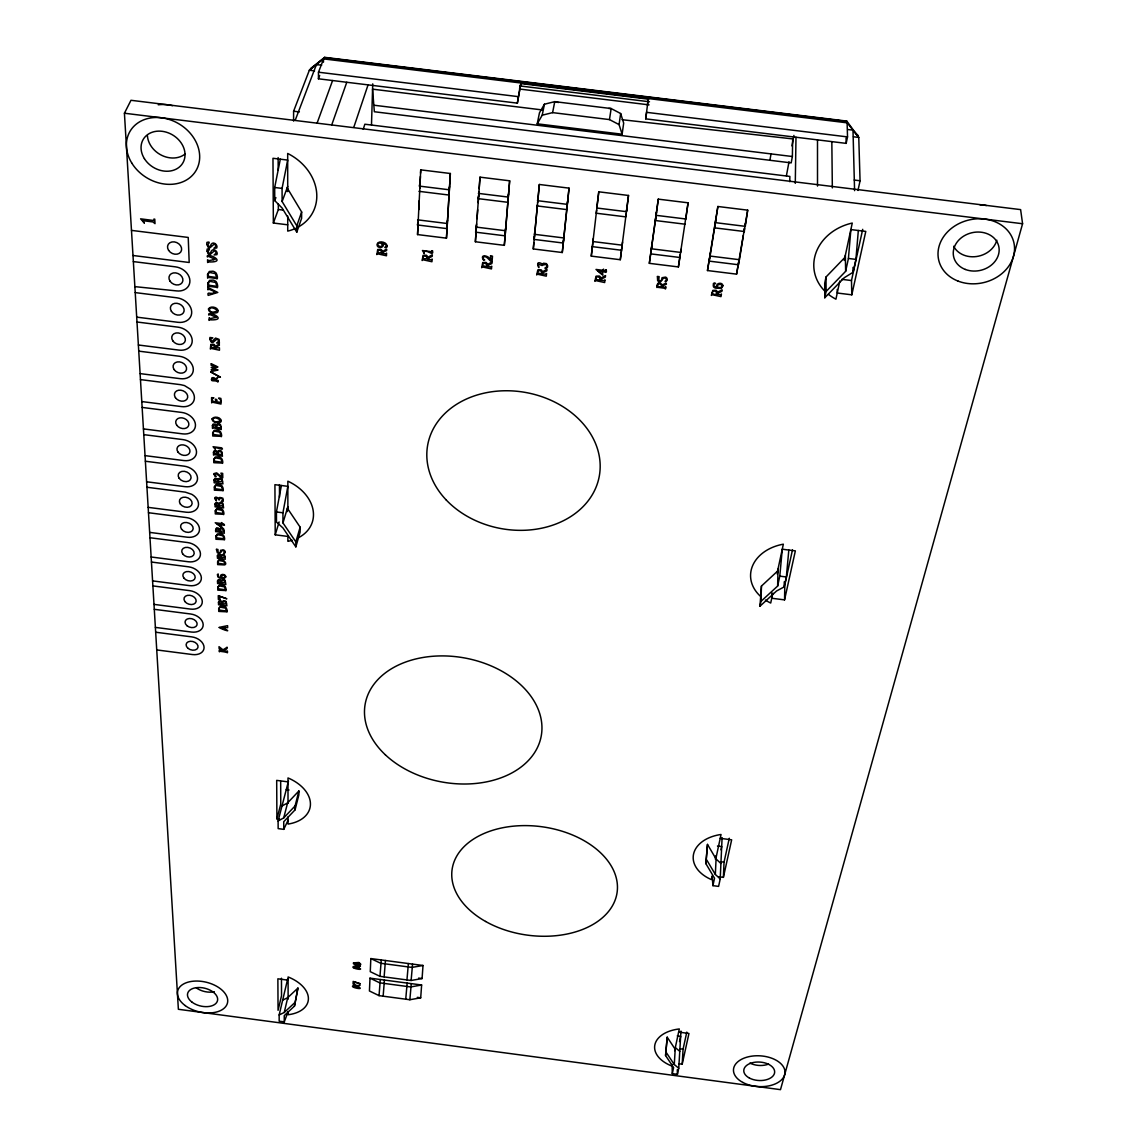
<?xml version="1.0" encoding="UTF-8"?>
<svg xmlns="http://www.w3.org/2000/svg" width="1147" height="1147" viewBox="0 0 1147 1147"><rect width="100%" height="100%" fill="white"/><g stroke="black" fill="none" stroke-linecap="round" stroke-linejoin="round"><path stroke-width="1.5" d="M293.589 121.095L293.603 111.216L309.346 70.254L324.73 57.35L846.787 121.095L858.759 137.425L860.064 180.767L857.985 190.445M287.725 978.792L279.151 1014.952L279.18 1021.188L284.27 1021.862L284.255 1015.625L294.478 1006.077L297.933 988.069L287.725 997.675L282.664 1000.141M288.485 781.05L278.104 820.98L278.148 828.607L283.768 829.353L283.739 821.711L295.066 809.854L295.08 805.968L298.88 790.986L287.596 802.914L281.99 806.011M281.388 485.511L276.427 511.963L276.484 522.1L282.965 527.964L295.84 546.861L295.854 541.9L300.141 527.176L287.381 508.25L287.381 511.591M280.327 159.189L274.678 187.491L274.75 200.625L282.133 208.051L296.772 232.181L296.786 225.787L301.647 211.994L287.151 187.864L287.151 191.105M297.933 988.069L294.478 1006.077M298.88 790.986L298.851 794.871L295.066 809.854M300.141 527.176L300.113 532.122L295.84 546.861M301.647 211.994L301.604 218.374L296.772 232.181M517.354 103.144L520.91 82.985L517.354 103.144L318.422 78.799L318.479 72.204L324.142 57.622L847.074 121.482L847.518 136.909L846.185 143.375L645.718 118.858L648.299 98.542L647.453 105.037M323.468 62.167L323.511 58.884L847.217 122.844L858.759 137.425L853.44 136.78M795.287 183.348L795.989 137.239M777.265 574.045L777.967 570.762L761.45 586.06L759.974 606.204L776.576 590.977L784.19 586.891L784.276 581.787M771.874 593.228L771.745 598.247L784.548 599.881L784.82 584.812L792.477 549.857M542.201 109.926L372.56 89.165L374.352 111.746L791.186 162.888L792.376 156.522L792.677 138.902L622.075 119.704M789.767 181.713L789.867 176.423L364.861 124.22L363.198 129.296M475.374 241.759L479.991 177.154L509.655 180.81L504.322 245.343L475.374 241.759L476.521 225.687M759.974 606.204L760.991 601.358L777.637 586.06L778.01 569.084M371.485 124.951L372.732 83.86M760.991 601.358L761.45 586.06M504.322 245.343L509.655 180.81M369.994 978.147L369.434 990.979L379.04 995.639L409.852 999.74L420.705 997.804L421.623 985.001L369.994 978.147L379.657 982.821L410.683 986.95L421.623 985.001M370.839 958.562L370.266 971.667L379.972 976.341L411.113 980.484L422.082 978.549L423.014 965.487L370.839 958.562L380.618 963.251L411.959 967.408L423.014 965.487M719.169 876.824L723.384 877.369L724.044 862.157L729.291 838.256M715.728 859.289L721.047 834.486A37.249 24.833 3.4 0 0 693.548 854.142A37.249 24.833 3.4 0 0 711.369 879.577L712.158 875.907L712.918 885.656L718.596 886.387L720.216 878.946L722.094 837.683M715.427 859.347L715.599 855.977M720.216 878.946L715.341 874.444L716.072 858.988L707.484 844.407L705.878 863.648L714.524 878.201L712.918 885.656M219.65 529.728L220.21 528.222L221.787 527.878A2.28 1.677 18.7 0 1 223.579 528.738L224.339 533.255L216.181 531.52C215.278 533.613 214.976 525.943 218.26 528.064A2.179 1.606 18.8 0 1 219.335 529.011L219.622 529.728M379.04 995.639L380.302 979.524M379.972 976.341L381.263 959.953M417.551 234.576L420.734 169.856L450.355 173.498L446.455 238.16L417.551 234.576L418.096 223.479M418.77 209.657L419.214 200.754M419.831 188.294L420.404 176.452M420.576 173.154L420.734 169.856M745.435 223.221L736.575 274.147L707.47 270.549L717.879 206.489L747.701 210.159L745.278 226.346L715.542 222.661L715.757 219.55M383.141 996.184L384.431 980.068M384.13 976.9L385.435 960.498M705.878 863.648L707.484 844.407M672.085 1064.373L672.3 1073.649L677.418 1074.338L678.752 1068.244L680.974 1031.067M678.809 1063.728L682.193 1064.187L683.067 1049.19L686.809 1032.099M405.737 999.195L407.156 983.094M406.956 979.925L408.389 963.552M533.283 248.942L539.348 184.481L569.041 188.137L562.274 252.526L533.283 248.942L533.885 242.619M678.752 1068.244L674.278 1064.502L675.311 1047.584L679.77 1051.34M409.852 999.74L411.286 983.639M411.113 980.484L412.576 964.097M672.3 1073.649L673.604 1067.556L665.561 1055.527L667.21 1037.189L675.21 1049.276M665.561 1055.527L667.21 1037.189M714.911 224.74L714.696 227.866L744.374 231.522L744.532 228.396L743.916 231.923M477.023 218.661L477.668 209.772M478.17 202.675L478.93 192.079M479.174 188.681L479.991 177.154M709.52 257.975L707.47 270.549M710.337 252.928L710.108 256.068L739.471 259.709L743.313 235.436M844.694 260.082L845.368 256.914L826.012 277L824.707 283.252L824.779 297.761L844.264 277.717L853.11 272.255L855.92 259.38L858.329 230.49M562.274 252.526L569.041 188.137M824.779 297.761L826.098 291.481L845.64 271.323L848.422 258.462L850.873 229.572L865.784 231.407L851.805 294.822L837.253 293.015L837.21 289.445M680.286 254.362L678.393 266.936L649.331 263.337L656.113 215.335L685.82 218.991L686.092 215.894M681.06 249.3L680.773 252.44L651.453 248.799L651.797 245.673M784.19 586.891L786.355 576.984L788.821 550.044M777.637 586.06L779.788 576.138L782.268 549.212L795.358 550.875L784.548 599.881M534.172 239.451L537.456 204.61M537.613 202.847L539.348 184.481M450.355 173.498L446.455 238.16M626.836 208.582L626.434 211.665L596.784 208.008L598.777 191.807L628.513 195.463L620.298 259.724L591.264 256.125L592.741 243.508M655.74 217.428L655.396 220.539L685.031 224.195M656.457 212.238L656.113 215.335L658.278 199.134L688.071 202.804L685.82 218.991M651.095 250.749L650.736 253.874L680.013 257.502M591.264 256.125L598.777 191.807M626.434 211.665L628.513 195.463M620.298 259.724L621.903 247.121M626.176 213.786L625.775 216.869L596.168 213.213L596.641 210.13M622.549 242.046L622.147 245.171L592.87 241.544L593.329 238.433M645.718 118.858L646.578 112.334L847.518 136.909M622.118 134.213L623.681 123.116L620.67 113.539L611.15 108.549L554.747 101.653L544.424 104.219L539.477 112.793L537.226 123.819L622.118 134.213L619.079 124.607L620.67 113.539M649.331 263.337L658.278 199.134M717.879 206.489L709.29 261.129L738.596 264.771L738.754 261.602L736.575 274.147M619.079 124.607L609.473 119.589L611.15 108.549A14.151 12.875 8.3 0 0 608.67 108.449M596.784 208.008L597.243 204.926M678.393 266.936L688.071 202.804M564.138 234.82L563.607 237.916L534.359 234.303L534.946 231.207M563.593 239.909L563.062 243.006L533.885 239.393L534.473 236.296M567.665 201.27L567.134 204.338L537.513 200.682L538.101 197.628M567.12 206.489L566.589 209.571L537.025 205.915M744.833 226.676L747.701 210.159M769.895 160.265L771.028 153.899M295.854 541.9L282.965 522.932L282.936 512.795L287.854 486.328L274.922 484.679L275.223 534.817L287.883 536.423L287.883 541.327A42.453 31.887 17.8 0 0 292.227 540.237M786.398 175.806L789.021 161.741M791.975 145.913L793.925 135.418M537.226 123.819L542.216 115.202L552.61 112.621L554.747 101.653A14.151 12.846 13.9 0 1 558.345 102.542M296.786 225.787L282.119 201.528L282.076 188.395L287.696 160.093L272.972 158.286L273.359 223.02L287.725 224.812M542.216 115.202L544.424 104.219M505.784 227.593L505.139 230.676L475.933 227.063L476.65 223.98M505.368 232.683L504.723 235.78L475.575 232.167L476.277 229.085M508.565 193.972L507.92 197.026L478.342 193.384M508.135 199.205L507.49 202.259L477.969 198.617L478.686 195.564M674.651 1050.652L679.311 1028.959A33.65 20.331 4.7 0 0 654.88 1044.731A33.65 20.331 4.7 0 0 671.396 1065.85M772.849 593.099L770.712 603.035A42.683 32.302 0 0 1 765.393 600.067M777.265 572.511L783.344 544.18A42.683 32.302 0 0 0 760.733 596.526M839.819 281.015L835.934 299.181A48.905 41.478 -8 0 1 828.578 294.464M844.235 260.455L852.264 223.048A48.905 41.478 -8 0 0 824.75 291.051M679.526 1041.562L680.658 1036.329L677.275 1035.884M720.976 849.87L721.692 846.572L717.477 846.013M851.805 294.822L851.49 280.542L862.702 229.328M682.193 1064.187L688.96 1033.461L678.637 1032.099M723.384 877.369L731.657 839.819L720.23 838.328M279.151 1014.952L284.241 1012.486L287.725 997.675M217.615 377.435C215.751 380.79 214.288 376.574 211.98 377.764C209.586 382.869 215.134 379.471 217.729 381.765M447.531 220.382L446.757 223.45L417.594 219.837M447.215 225.486L446.455 228.554L417.35 224.955L418.168 221.887M449.237 191.936L448.463 194.976L418.985 191.334M449.552 186.689L448.778 189.728L419.243 186.086L420.089 183.047M278.104 820.98L283.725 817.883L287.596 802.914M279.696 819.216L276.914 818.843L280.757 804.133L280.671 781.408M1022.579 223.737L780.49 1089.65L178.373 1009.288L124.421 113.223L130.987 100.291L1020.615 209.614L1022.579 223.737L124.421 113.223M282.965 522.932L287.868 506.63M275.223 534.817L279.122 521.957M353.792 127.317L368.058 84.878M331.755 124.851L346.781 82.269M317.117 123.059L332.587 80.534M282.119 201.528L287.711 186.359M273.359 223.02L278.348 209.5L278.32 204.123M274.75 200.625L275.882 197.585M318.422 78.799L319.669 75.458M284.27 1021.862L288.126 1011.64L288.126 1014.737A33.449 20.159 12.3 0 0 308.4 998.607A33.449 20.159 12.3 0 0 288.098 976.957L288.112 999.18M295.195 120.32L316.414 64.576L321.676 65.221M283.768 829.353L288.026 820.306M846.328 121.711L847.074 121.482M283.725 817.883L295.08 805.968M284.241 1012.486L294.492 1002.908M323.511 58.884L309.346 70.254L314.593 70.899M315.224 66.082L317.719 64.089M310.479 68.605L324.73 57.35L325.203 58.067M383.313 252.068L382.252 253.387L385.98 253.888L386.568 253.1L386.467 255.781L377.463 253.802L376.89 254.591L377.707 249.501L380.833 249.358A2.38 1.993 20.2 0 1 381.822 250.39M428.792 257.96L427.673 259.308L431.487 259.824L432.104 259.021L431.946 261.745L422.756 259.724L422.153 260.527L423.085 255.337L426.283 255.208A2.423 2.05 17.9 0 1 427.286 256.254L427.645 257.387L432.333 254.792L432.247 256.326L429.093 257.846M216.281 346.795L215.364 348L219.421 347.756L219.478 350.222L210.862 348.358L210.374 349.075L210.833 344.401L213.772 344.301A2.294 1.792 23.2 0 1 214.776 345.247C215.407 348.33 220.009 341.605 219.349 345.333L216.554 346.681M383.6 251.953L386.654 250.462C387.614 246.39 382.324 253.745 381.822 250.39M488.407 265.158L487.246 266.505L491.074 267.022L491.705 266.219L491.49 268.928L482.313 266.921L481.683 267.71L482.744 262.534L485.955 262.405A2.409 2.065 14.6 0 1 486.945 263.452L487.274 264.57L492.034 261.989L491.92 263.523L488.708 265.029M215.794 379.428C213.672 381.578 219.851 378.754 218.03 381.808M543.334 272.456L542.173 273.775L545.915 274.276L546.56 273.488L546.287 276.155L537.312 274.176L536.681 274.95L537.828 269.889L540.983 269.774A2.366 2.022 11.3 0 1 541.929 270.792L542.23 271.896L546.961 269.373L546.818 270.864L543.635 272.341M215.98 379.356L217.916 377.478M601.716 278.778L600.498 280.112L604.326 280.628L604.999 279.825L604.67 282.549L595.494 280.528L594.834 281.316L596.11 276.155L599.365 276.026A2.409 2.065 7.7 0 1 600.311 277.072L600.598 278.191L605.516 275.624L605.329 277.158L602.032 278.649M663.023 285.66L661.876 286.893L665.389 287.367C666.135 284.47 666.092 291.238 664.687 288.241L657.26 287.266C656.041 289.302 656.959 280.556 660.557 282.951C661.618 287.596 666.851 280.929 666.393 284.184L663.31 285.546M718.237 292.944L716.975 294.249L720.732 294.765L721.434 293.976L720.99 296.629L712.029 294.65L711.341 295.424L712.832 290.392L716.043 290.263A2.38 2.022 0.7 0 1 716.932 291.295L717.162 292.385L722.123 289.89L721.879 291.367L718.552 292.829M358.007 967.451C368.001 971.81 344.702 967.437 356.187 965.946A1.706 1.061 11 0 1 356.918 966.52L360.445 965.917L358.208 967.394M357.635 986.635C367.757 991.022 344.186 986.621 355.799 985.13A1.735 1.061 10.9 0 1 356.531 985.703L360.101 985.115L357.85 986.578M216.353 317.318L210.044 318.651L209.356 317.848M217.701 367.097L212.84 367.9L217.787 369.864M219.206 627.352L227.593 625.66L227.651 627.667L220.927 627.825L224.654 629.302L224.597 627.28M217.787 370.094L211.751 371.427L211.292 369.52M134.859 286.635L176.466 290.894A14.495 11.527 26.2 0 0 189.9 280.614A14.495 11.527 26.2 0 0 175.405 266.835L133.353 261.588M328.773 58.511L334.107 59.157M337.662 59.587L342.996 60.246M348.33 60.891L351.885 61.336M357.219 61.981L360.775 62.411M366.122 63.071L371.456 63.716M375.012 64.146L380.345 64.806M385.679 65.451L389.234 65.895M394.568 66.54L399.916 67.2M403.472 67.63L408.805 68.275M414.139 68.935L417.694 69.365M423.028 70.01L426.584 70.454M431.917 71.1L437.265 71.759M440.821 72.189L446.154 72.835M451.488 73.494L455.044 73.924M460.377 74.584L465.711 75.229M469.281 75.659L474.614 76.319M478.17 76.749L483.504 77.394M488.837 78.053L492.393 78.483M497.726 79.143L503.06 79.788M508.408 80.448L511.963 80.878M517.297 81.523L522.631 82.183M526.186 82.613L542.201 84.563M545.757 85.007L551.09 85.652M554.646 86.082L559.98 86.742M563.535 87.172L568.869 87.832M572.425 88.262L588.44 90.212M591.995 90.656L597.329 91.301M600.885 91.731L607.996 92.606M611.566 93.036L616.9 93.696M620.455 94.126L625.789 94.771M629.345 95.215L645.345 97.165M648.915 97.595L652.471 98.04M657.805 98.685L661.36 99.115M666.694 99.775L672.027 100.42M675.583 100.85L680.931 101.51M684.487 101.94L689.82 102.599M695.154 103.244L700.487 103.904M704.043 104.334L709.376 104.979M714.71 105.639L718.28 106.069M723.614 106.714L727.169 107.158M732.503 107.804L737.836 108.463M743.17 109.108L746.726 109.539M752.074 110.198L755.629 110.628M760.963 111.288L766.296 111.933M769.852 112.363L775.186 113.023M778.741 113.453L784.075 114.098M789.423 114.757L792.978 115.187M798.312 115.847L803.646 116.492M807.201 116.922L812.535 117.582M817.868 118.227L821.424 118.671M826.772 119.317L832.105 119.962M835.661 120.406L840.995 121.052M520.867 83.588L648.686 99.201M519.634 85.91L649.474 101.768M519.405 89.022L649.059 104.864M847.662 129.496L852.995 130.156L854.587 190.646M318.479 72.204L517.899 96.592M552.61 112.621L609.473 119.589M374.553 105.295L792.376 156.522M293.603 111.216L299.381 111.919M854.214 180.05L860.064 180.767M274.678 187.491L282.076 188.395M848.422 258.462L855.92 259.38M592.268 246.634L621.502 250.247M278.348 209.5L283.094 210.087M841.869 279.352L851.49 280.542M131.475 230.389L188.223 237.443L189.198 262.491L132.98 255.494M135.217 292.6L176.767 297.79A14.911 11.742 25.2 0 1 191.692 311.841A14.911 11.742 25.2 0 1 177.842 322.293L136.694 317.131M209.342 317.834L208.983 320.371L209.528 319.812C230.26 320.802 206.718 309.518 208.826 315.095L209.328 314.292L216.353 317.303M136.995 322.006L178.057 327.167A14.122 11.026 24.3 0 1 192.209 340.358A14.122 11.026 24.3 0 1 179.075 350.122L138.371 345.003M138.744 351.14L179.348 356.244A13.936 10.782 23.4 0 1 193.313 369.162A13.936 10.782 23.4 0 1 180.337 378.682L140.092 373.607M140.464 379.6L180.595 384.675L184.495 385.578L190.187 389.091A13.764 10.552 22.7 0 1 193.571 401.393A13.764 10.552 22.7 0 1 181.556 406.597L141.784 401.565M142.128 407.429L181.814 412.447A13.592 10.337 22 0 1 195.463 424.834A13.592 10.337 22 0 1 182.76 433.881L143.432 428.906M143.776 434.641L183.018 439.616A13.42 10.122 21.3 0 1 196.51 451.746A13.42 10.122 21.3 0 1 183.936 460.578L145.038 455.631M145.368 461.237L184.18 466.169A13.262 9.907 20.7 0 1 197.528 478.07A13.262 9.907 20.7 0 1 185.083 486.672L146.615 481.783M146.945 487.26L185.327 492.149L191.793 494.328A13.119 9.706 20.1 0 1 198.202 506.372A13.119 9.706 20.1 0 1 186.215 512.222L148.149 507.361M276.427 511.963L282.936 512.795M779.788 576.138L786.355 576.984M148.479 512.723L186.445 517.584A12.961 9.491 19.6 0 1 199.492 529.011A12.961 9.491 19.6 0 1 187.305 537.212L149.655 532.394M149.985 537.742L187.549 542.545A12.818 9.305 19.1 0 1 200.453 553.757A12.818 9.305 19.1 0 1 188.395 561.772L151.132 556.998M151.447 562.044L188.61 566.819A12.674 9.119 18.7 0 1 201.37 577.801A12.674 9.119 18.7 0 1 189.441 585.63L152.58 580.898M152.881 585.916L189.671 590.648A12.531 8.932 18.2 0 1 202.288 601.444A12.531 8.932 18.2 0 1 190.474 609.086L153.985 604.383M220.152 599.68L218.374 599.451L218.26 595.651L226.862 598.806L219.091 596.182L220.138 599.451M154.286 609.315L190.689 614.003A12.388 8.76 17.8 0 1 203.177 624.585A12.388 8.76 17.8 0 1 191.492 632.054L155.375 627.395M155.662 632.226L191.707 636.872A12.259 8.588 17.5 0 1 204.066 647.266A12.259 8.588 17.5 0 1 192.481 654.55L156.738 649.933M288.012 781.867L276.685 780.376L276.914 818.843M286.248 789.652L289.03 790.011M721.262 861.798L724.044 862.157M418.626 978.09L422.082 978.549M354.566 984.241L353.075 984.04L353.161 981.402L360.273 983.782L353.85 981.789L354.566 984.083M288.098 980.169L277.875 978.807L278.061 1010.306L281.531 995.725L281.459 978.219M417.293 997.345L420.705 997.804M679.698 1048.745L683.067 1049.19M216.439 549.241L217.93 549.485L218.102 552.381L220.568 552.696L220.539 550.331L223.407 549.9A2.394 1.749 18.3 0 1 224.941 551.09C226.174 554.302 221.514 553.944 224.826 552.151C221.113 547.119 221.084 555.693 217.285 552.668L216.453 549.47M657.432 276.398L659.138 276.671L658.693 280.384L661.547 280.743L662.034 277.703L665.532 277.101A2.724 2.337 3.6 0 1 667.081 278.592C667.826 282.707 662.464 282.291 666.708 279.954C663.138 273.66 661.819 284.456 657.661 280.786L657.389 276.685M219.206 627.567C221.801 629.244 229.701 631.796 227.249 630.291L225.17 629.502L225.027 627.208M217.701 366.868L211.406 363.757M854.472 131.991L858.214 135.561M716.072 858.988L720.918 863.49M666.206 1052.43L674.278 1064.502M706.667 859.849L715.341 874.444M211.593 369.563L216.253 369.621L211.206 367.413L216.281 366.667L211.163 365.276L211.105 363.728M677.289 1069.692L677.418 1074.338M852.995 267.437L853.11 272.255M846.07 138.099L846.185 143.375M845.339 255.322L845.64 271.323M831.833 141.626L832.335 187.907M826.012 277L826.098 291.481M278.133 157.569L278.191 170.1M279.467 484.622L279.51 497.124M817.496 139.877L817.51 186.086M287.711 191.606L287.682 153.454A48.776 40.747 26.8 0 1 316.486 191.133A48.776 40.747 26.8 0 1 297.259 227.579M287.725 216.066L287.725 231.106A48.776 40.747 26.8 0 0 295.768 228.325M287.868 510.128L287.854 481.195A42.453 31.887 17.8 0 1 298.206 537.843M288.012 803.316L287.997 777.938A37.019 24.574 13.9 0 1 310.436 804.004A37.019 24.574 13.9 0 1 288.026 824.076L288.026 816.922M214.346 991.725A15.255 9.147 13.5 0 1 196.266 987.839M768.59 1064.072A15.384 9.262 3.5 0 1 749.952 1063.068M979.882 204.74A38.238 32.001 -13.9 0 1 986.391 205.542M996.829 240.225A22.94 19.198 -13.9 0 1 976.513 256.527A22.94 19.198 -13.9 0 1 953.673 246.247M185.097 153.999A22.825 18.768 31.7 0 1 161.67 155.318A22.825 18.768 31.7 0 1 147.404 135.504M158.243 104.793A38.052 31.27 31.7 0 1 172.494 105.682M431.932 250.706L431.932 251.738L422.44 250.533L424.333 253.573L423.745 251.781C427.487 249.2 433.924 257.215 432.548 250.777L431.932 250.706M547.492 265.588C548.897 268.011 543.535 269.66 545.341 267.523C547.133 268.326 547.463 264.943 545.872 264.513C539.534 265.201 544.954 266.52 538.574 264.211L538.129 264.599C541.628 273.932 532.595 258.061 542.545 264.168A2.896 2.495 11.1 0 1 543.578 263.222L546.502 263.638L547.492 265.588M220.769 427.171L220.769 427.903L216.941 427.387C215.507 423.931 221.299 424.103 220.769 427.171M221.83 475.202L221.815 476.98L216.625 472.851L213.801 473.654L215.192 476.693L216.267 476.406L214.202 474.385L216.095 473.697L220.955 477.08A3.212 2.423 19.8 0 0 222.79 477.754L222.676 473.396L220.898 473.109L221.83 475.202M221.916 453.882L221.901 454.613L218.03 454.083C216.611 450.599 222.432 450.857 221.916 453.882M222.418 481.582L218.59 481.783C217.213 478.371 222.919 478.629 222.418 481.582M223.091 505.698L219.378 505.884C218.059 502.615 223.565 502.83 223.091 505.698M223.823 531.032L220.052 531.204C218.747 527.921 224.282 528.193 223.823 531.032M657.46 285.56L657.977 286.377C662.163 289.202 662.579 283.137 658.837 283.839A1.534 1.319 4 0 0 657.919 284.384L657.46 285.56M224.798 557.241L221.4 557.399C220.253 554.445 225.199 554.689 224.798 557.241M225.342 582.49L221.744 582.647C220.525 579.565 225.773 579.808 225.342 582.49M226.389 603.752L222.747 603.895C221.529 600.784 226.819 601.085 226.389 603.752M486.787 265.33L486.701 266.434L483.016 265.946L482.801 263.767A1.663 1.419 14.6 0 1 483.762 263.165L486.056 263.667L486.787 265.33M214.862 347.469L211.421 347.484L211.019 345.505A1.577 1.247 23.2 0 1 211.837 344.975L213.987 345.448L214.862 347.469M722.954 285.675L721.348 288.456L715.456 288.112A4.961 4.244 0.4 0 1 713.477 286.85L713.348 283.682A2.108 1.792 0.6 0 1 714.581 282.922L715.613 283.51L713.778 284.083L713.577 285.861L717.535 287.51C714.022 283.768 722.338 281.13 722.954 285.675M214.804 379.886C209.844 381.836 213.342 375.298 214.804 379.886M212.41 425.537L212.496 428.419L212.984 427.745L221.314 429.523L220.525 424.72A2.337 1.792 21 0 0 218.69 423.802C216.898 422.813 216.453 426.684 216.195 425.035A2.237 1.721 21.1 0 0 215.091 424.046L213.156 424.06L212.41 425.537M213.457 452.233L213.543 455.115L214.03 454.441L222.461 456.248L221.672 451.431A2.351 1.792 20.3 0 0 219.808 450.513C218.016 449.509 217.543 453.38 217.27 451.746A2.265 1.721 20.4 0 0 216.166 450.742L214.202 450.757L213.457 452.233M214.059 479.948L214.145 482.772L222.962 483.891L222.174 479.188A2.323 1.749 19.7 0 0 220.339 478.299C218.59 477.295 218.102 481.08 217.844 479.489A2.237 1.677 19.8 0 0 216.74 478.514L214.804 478.514L214.059 479.948M215.005 504.121L215.077 506.816L223.608 507.906L222.862 503.404A2.251 1.677 19.2 0 0 221.084 502.544C219.392 501.583 218.905 505.21 218.661 503.676A2.165 1.606 19.3 0 0 217.586 502.744L215.722 502.744L215.005 504.121M712.287 292.843L712.817 293.718C717.276 296.801 717.807 290.263 713.792 291.008A1.634 1.405 0.7 0 0 712.789 291.582L712.287 292.843M217.385 555.808L217.457 558.231L225.285 559.234L224.583 555.191A2.065 1.505 18.2 0 0 222.962 554.417L220.74 555.42A1.979 1.448 18.3 0 0 219.765 554.589L218.045 554.575L217.385 555.808M217.514 580.984L217.586 583.508L225.844 584.569L225.113 580.353A2.179 1.577 17.8 0 0 223.407 579.536C221.801 578.604 221.285 581.988 221.056 580.583A2.079 1.505 17.9 0 0 220.023 579.708L218.217 579.694L217.514 580.984M218.475 602.218L218.547 604.756L226.905 605.831L226.174 601.602A2.194 1.577 17.4 0 0 224.425 600.77C222.819 599.838 222.289 603.236 222.045 601.831A2.108 1.52 17.5 0 0 221.013 600.942L219.177 600.928L218.475 602.218M207.564 274.319L207.636 278.176L208.152 277.388L216.109 278.449C218.532 281.101 217.414 272.398 214.675 271.925A5.018 4.029 25.4 0 0 212.883 271.222L209.299 271.481L207.564 274.319M207.851 283.166L207.908 287.008L208.439 286.234L216.353 287.28C218.776 289.919 217.658 281.273 214.919 280.814A5.004 4 25.1 0 0 213.141 280.097L209.586 280.355L207.851 283.166M541.742 272.628L541.642 273.703L538.029 273.23L537.871 271.093A1.634 1.391 11.3 0 1 538.818 270.52L541.054 271.007L541.742 272.628M212.682 432.706L212.74 436.003L220.453 436.304C222.661 438.627 221.6 431.071 219.149 430.727A4.545 3.47 20.8 0 0 217.529 430.111L214.274 430.297L212.682 432.706M213.729 459.402L213.786 462.7L221.586 463.015C223.823 465.338 222.747 457.753 220.267 457.438A4.588 3.47 20.2 0 0 218.633 456.807L215.335 456.993L213.729 459.402M214.331 486.959L214.374 490.185L222.102 490.515C224.31 492.794 223.235 485.353 220.798 485.052A4.531 3.398 19.6 0 0 219.177 484.435L215.923 484.608L214.331 486.959M215.249 510.845L215.306 513.928L222.776 514.257C224.912 516.451 223.866 509.297 221.514 509.024A4.387 3.255 19.1 0 0 219.952 508.436L216.797 508.594L215.249 510.845M215.894 536.165L215.937 539.262L223.493 539.592C225.658 541.785 224.597 534.631 222.231 534.359A4.43 3.255 18.6 0 0 220.64 533.756L217.443 533.914L215.894 536.165M217.615 561.829L217.658 564.611L224.497 564.912C229.142 564.009 219.536 555.148 217.615 561.829M217.758 587.264L217.801 590.16L225.027 590.49C227.106 592.569 226.074 585.83 223.823 585.601A4.23 3.054 17.7 0 0 222.303 585.042L219.249 585.171L217.758 587.264M206.89 244.483L208.238 247.351A2.724 2.208 26.5 0 0 210.059 247.709L214.475 243.895L216.195 246.275L213.872 248.297L216.74 247.967C218.36 244.669 211.98 239.651 210.317 246.29C203.162 247.336 213.457 240.512 206.89 242.404L206.89 244.483M207.105 251.179L208.453 254.032A2.724 2.194 26.2 0 0 210.259 254.39L214.661 250.605L216.382 252.971L214.059 254.964L216.926 254.648C218.547 251.365 212.181 246.376 210.518 252.971C203.377 254.017 213.657 247.236 207.105 249.1L207.105 251.179M218.704 608.527L218.747 611.423L226.074 611.767C228.167 613.86 227.12 607.078 224.855 606.863A4.287 3.068 17.3 0 0 223.321 606.29L220.224 606.419L218.704 608.527M208.08 274.678L208.74 276.441L216.683 277.502L215.364 273.603L209.715 272.499A3.556 2.853 25.4 0 0 208.281 273.918L208.08 274.678M208.367 283.524L209.026 285.288L216.941 286.334L215.622 282.477L209.987 281.359A3.541 2.839 25.1 0 0 208.553 282.779L208.367 283.524M209.901 339.412L211.191 342.078A2.624 2.065 23.3 0 0 212.941 342.423L217.199 338.91L218.848 341.132L216.611 342.982L219.392 343.268L219.077 339.383L215.593 338.078L211.966 341.476L210.431 339.469L212.783 337.835L209.901 337.476L209.901 339.412M214.647 498.4L216.453 500.995L215.55 498.171L217.615 498.314L219.163 500.106L219.665 498.472L221.973 498.501L223.034 500.45L221.299 501.311L223.091 501.483L222.919 498.257L219.823 497.44A2.624 1.95 19.3 0 0 219.02 498.185C219.091 499.318 215.306 495.088 214.647 498.4M213.156 433.021L213.758 434.541L220.984 435.502L219.794 432.161L214.647 431.172A3.226 2.452 20.8 0 0 213.328 432.376L213.156 433.021M722.424 285.976L721.664 287.295L718.524 287.625C714.495 285.073 721.578 282.721 722.424 285.976M214.202 459.718L214.804 461.237L222.117 462.212L220.912 458.872L215.708 457.868A3.255 2.466 20.2 0 0 214.389 459.072L214.202 459.718M214.804 487.274L215.392 488.751L222.633 489.726L221.428 486.457L216.281 485.468A3.212 2.409 19.6 0 0 214.976 486.643L214.804 487.274M215.708 511.132L216.296 512.566L223.292 513.498L222.131 510.372L217.156 509.411A3.111 2.308 19.1 0 0 215.88 510.53L215.708 511.132M216.353 536.452L216.941 537.886L224.009 538.832L222.848 535.706L217.801 534.731A3.14 2.308 18.6 0 0 216.525 535.864L216.353 536.452M218.03 562.102L218.561 563.378L224.97 564.238L223.923 561.428L219.349 560.553A2.839 2.079 18.1 0 0 218.188 561.557L218.03 562.102M600.067 278.936L599.953 280.054L596.254 279.567L596.139 277.388A1.663 1.434 7.7 0 1 597.114 276.8L599.408 277.302L600.067 278.936M208.467 308.973C208.453 312.787 213.858 313.575 216.769 312.744A2.638 2.093 24.1 0 0 218.045 311.425C218.489 307.095 210.202 305.432 208.467 308.973M218.202 587.536L218.762 588.884L225.529 589.787L224.411 586.863L219.593 585.931A2.997 2.165 17.7 0 0 218.374 586.977L218.202 587.536M219.163 608.799L219.722 610.147L226.576 611.064L225.443 608.125L220.568 607.193A3.04 2.165 17.4 0 0 219.321 608.24L219.163 608.799M212.037 418.899C212.095 422.483 217.242 423.1 219.98 422.397A2.509 1.936 21.1 0 0 221.199 421.193C221.514 417.15 213.758 415.701 212.037 418.899M490.529 255.838L491.074 260.512C489.497 255.423 478.887 253.315 483.633 260.269C486.902 259.839 481.855 259.494 482.815 257.487C485.353 254.777 488.321 258.978 490.099 260.656A3.527 3.011 14.3 0 0 492.077 261.43L492.493 256.168L490.529 255.838M605.659 269.731L605.587 270.678L603.394 270.348L603.551 269.129L602.548 270.248L596.01 269.445L602.82 275.151C601.386 267.208 607.552 276.341 606.233 269.803L605.659 269.731M381.765 252.813L378.109 252.856L377.822 250.706A1.634 1.376 20.2 0 1 378.725 250.118L380.976 250.62L381.765 252.813M225.816 576.841L224.253 578.504L219.851 578.016A4.301 3.126 17.9 0 1 217.987 577.027L217.371 574.604A1.821 1.319 18 0 1 218.274 574.03C218.36 574.274 217.4 578.389 221.084 577.256C218.403 573.729 225.859 573.357 225.816 576.841M212.123 398.855L212.797 401.278L215.865 401.708L215.822 399.643C213.643 399.056 218.819 398.769 216.396 401.78L220.496 402.325C222.704 399.013 214.804 397.278 220.884 398.41L221.027 404.059L212.224 402.153L211.708 402.884L211.55 397.622L213.872 397.851L212.123 398.855M427.186 258.72L423.444 258.763L423.186 256.57A1.677 1.419 17.9 0 1 424.118 255.982L426.412 256.484L427.186 258.72M356.889 967.781C351.111 969.287 355.613 963.81 356.889 967.781M356.502 986.979C350.566 988.485 355.212 982.979 356.502 986.979M221.027 575.909C224.167 581.443 227.68 572.984 221.027 575.909M212.926 425.523L213.356 426.885L216.439 427.315L215.206 424.964L212.926 425.523M213.973 452.219L214.403 453.581L217.529 454.026L216.281 451.674L213.973 452.219M214.575 479.948L215.005 481.281L218.088 481.711L216.855 479.417L214.575 479.948M387.055 245.917C387.729 248.999 382.654 247.107 385.736 247.035L386.224 244.87L382.152 243.293C386.467 247.523 376.718 249.616 377.019 244.354C378.037 240.11 386.854 241.788 387.055 245.917M215.493 504.121L215.908 505.397L218.905 505.827L217.701 503.619L215.493 504.121M216.138 529.441L216.554 530.717L219.579 531.147L218.374 528.939L216.138 529.441M217.83 555.808L218.217 556.955L220.955 557.342L219.866 555.363L217.83 555.808M602.39 271.352L602.003 274.233L597.888 270.821L602.39 271.352M218.002 580.984L218.403 582.174L221.285 582.59L220.138 580.511L218.002 580.984M218.948 602.218L219.364 603.408L222.289 603.838L221.127 601.759L218.948 602.218M360.66 964.211L358.968 965.344L353.577 963.853A2.695 1.663 11 0 1 353.462 962.878L358.911 962.491L360.66 964.211M217.6 310.579C207.005 316.687 206.618 302.105 217.6 310.579M382.625 245.114C380.245 249.659 373.865 241.831 381.177 243.178L382.625 245.114M220.769 420.419C210.647 425.967 210.288 412.576 220.769 420.419M227.02 647.352L223.005 649.833L219.034 646.679L219.091 648.585L222.991 650.937L220.167 650.55C218.518 648.098 219.364 653.503 219.65 651.238L226.547 652.184C228.181 654.636 227.35 649.216 227.063 651.482C218.518 651.123 228.669 649.876 227.02 647.352M360.273 964.125C359.957 965.831 355.771 964.082 358.007 963.251A1.606 0.989 11 0 1 359.599 963.251L360.273 964.125M353.878 962.95C355.011 966.218 357.993 961.544 353.878 962.95M220.367 377.191L210.819 372.001L220.367 377.191M144.264 222.934L140.594 218.833L154.056 220.554L153.899 219.063L154.773 219.177L155.003 223.651L152.981 221.959L142.615 220.611L144.264 222.934M215.364 449.165L213.07 446.728L221.715 447.846C224.525 451.187 218.79 447.23 214.346 447.789L215.364 449.165M213.399 259.709L208.725 260.699L207.55 259.796L207.636 262.52L208.18 261.932C229.744 262.735 204.74 251.25 207.464 256.985L207.98 256.154L215.163 259.265L213.399 259.709M214.045 292.6C211.378 295.051 206.646 290.75 208.18 295.396L217.787 292.456L207.922 287.453L207.994 289.847L208.525 289.001L215.837 292.155L214.045 292.6M221.672 522.602L220.955 523.491L215.22 522.76L221.801 527.391C219.78 521.326 226.905 527.95 223.608 523.864L221.686 523.577L221.672 522.602M220.955 524.365L216.998 523.849L220.984 526.645L220.955 524.365M192.151 1002.249A15.355 9.133 13.4 0 0 217.227 1001.503A15.355 9.133 13.4 0 0 198.316 987.524A15.355 9.133 13.4 0 0 192.151 1002.249M185.154 1005.561A25.592 15.226 13.4 0 0 226.991 1004.399A25.592 15.226 13.4 0 0 195.549 981.058A25.592 15.226 13.4 0 0 185.154 1005.561M742.869 1082.467A25.808 15.398 3.5 0 0 784.663 1074.725A25.808 15.398 3.5 0 0 750.167 1056.416A25.808 15.398 3.5 0 0 742.869 1082.467M749.435 1078.065A15.485 9.248 3.5 0 0 774.469 1073.363A15.485 9.248 3.5 0 0 753.708 1062.423A15.485 9.248 3.5 0 0 749.435 1078.065M965.315 269.445A23.155 19.298 -13.4 0 0 999.152 249.358A23.155 19.298 -13.4 0 0 964.125 235.852A23.155 19.298 -13.4 0 0 965.315 269.445M957.974 281.058A38.597 32.159 -13.4 0 0 1014.536 247.795A38.597 32.159 -13.4 0 0 956.297 225.041A38.597 32.159 -13.4 0 0 957.974 281.058M131.891 163.232A38.41 31.413 31.3 0 0 195.334 171.692A38.41 31.413 31.3 0 0 161.885 117.84A38.41 31.413 31.3 0 0 131.891 163.232M144.393 158.644A23.04 18.839 31.3 0 0 182.459 163.577A23.04 18.839 31.3 0 0 162.243 131.317A23.04 18.839 31.3 0 0 144.393 158.644M168.595 250.361A7.355 5.893 27.3 0 0 180.825 251.896A7.355 5.893 27.3 0 0 174.315 241.888A7.355 5.893 27.3 0 0 168.595 250.361M170.014 281.144A7.255 5.764 26.2 0 0 182.115 282.678A7.255 5.764 26.2 0 0 175.692 272.886A7.255 5.764 26.2 0 0 170.014 281.144M171.419 311.353A7.154 5.635 25.2 0 0 183.362 312.873A7.154 5.635 25.2 0 0 177.025 303.31A7.154 5.635 25.2 0 0 171.419 311.353M172.781 340.802A7.054 5.506 24.3 0 0 184.595 342.293A7.054 5.506 24.3 0 0 178.33 332.945A7.054 5.506 24.3 0 0 172.781 340.802M174.115 369.563A6.968 5.391 23.4 0 0 185.785 371.055A6.968 5.391 23.4 0 0 179.606 361.893A6.968 5.391 23.4 0 0 174.115 369.563M175.419 397.665A6.882 5.276 22.7 0 0 186.961 399.142A6.882 5.276 22.7 0 0 180.853 390.195A6.882 5.276 22.7 0 0 175.419 397.665M176.695 425.15A6.796 5.162 22 0 0 188.108 426.612A6.796 5.162 22 0 0 182.072 417.852A6.796 5.162 22 0 0 176.695 425.15M177.943 452.018A6.71 5.061 21.3 0 0 189.226 453.466A6.71 5.061 21.3 0 0 183.262 444.893A6.71 5.061 21.3 0 0 177.943 452.018M180.351 504.02A6.552 4.846 20.1 0 0 191.391 505.44A6.552 4.846 20.1 0 0 185.556 497.21A6.552 4.846 20.1 0 0 180.351 504.02M179.161 478.299A6.638 4.946 20.7 0 0 190.33 479.747A6.638 4.946 20.7 0 0 184.423 471.331A6.638 4.946 20.7 0 0 179.161 478.299M181.527 529.168A6.481 4.746 19.6 0 0 192.438 530.588A6.481 4.746 19.6 0 0 186.674 522.516A6.481 4.746 19.6 0 0 181.527 529.168M182.674 553.886A6.409 4.645 19.1 0 0 193.47 555.291A6.409 4.645 19.1 0 0 187.778 547.391A6.409 4.645 19.1 0 0 182.674 553.886M183.778 577.902A6.337 4.559 18.7 0 0 194.474 579.292A6.337 4.559 18.7 0 0 188.839 571.55A6.337 4.559 18.7 0 0 183.778 577.902M184.882 601.515A6.265 4.473 18.2 0 0 195.463 602.878A6.265 4.473 18.2 0 0 189.886 595.293A6.265 4.473 18.2 0 0 184.882 601.515M186.947 625.688A6.194 4.373 17.8 0 0 196.983 624.986A6.194 4.373 17.8 0 0 189.341 618.491A6.194 4.373 17.8 0 0 186.947 625.688M187.993 648.313A6.136 4.287 17.5 0 0 197.915 647.639A6.136 4.287 17.5 0 0 190.359 641.273A6.136 4.287 17.5 0 0 187.993 648.313M446.212 499.963A87.201 69.15 10.3 0 0 594.461 490.744A87.201 69.15 10.3 0 0 499.762 390.955A87.201 69.15 10.3 0 0 446.212 499.963M385.435 754.884A89.466 63.042 10.3 0 0 536.696 749.034A89.466 63.042 10.3 0 0 437.466 655.998A89.466 63.042 10.3 0 0 385.435 754.884M485.582 921.457A83.287 54.669 7.8 0 0 616.971 893.269A83.287 54.669 7.8 0 0 501.253 828.048A83.287 54.669 7.8 0 0 485.582 921.457"/></g></svg>
